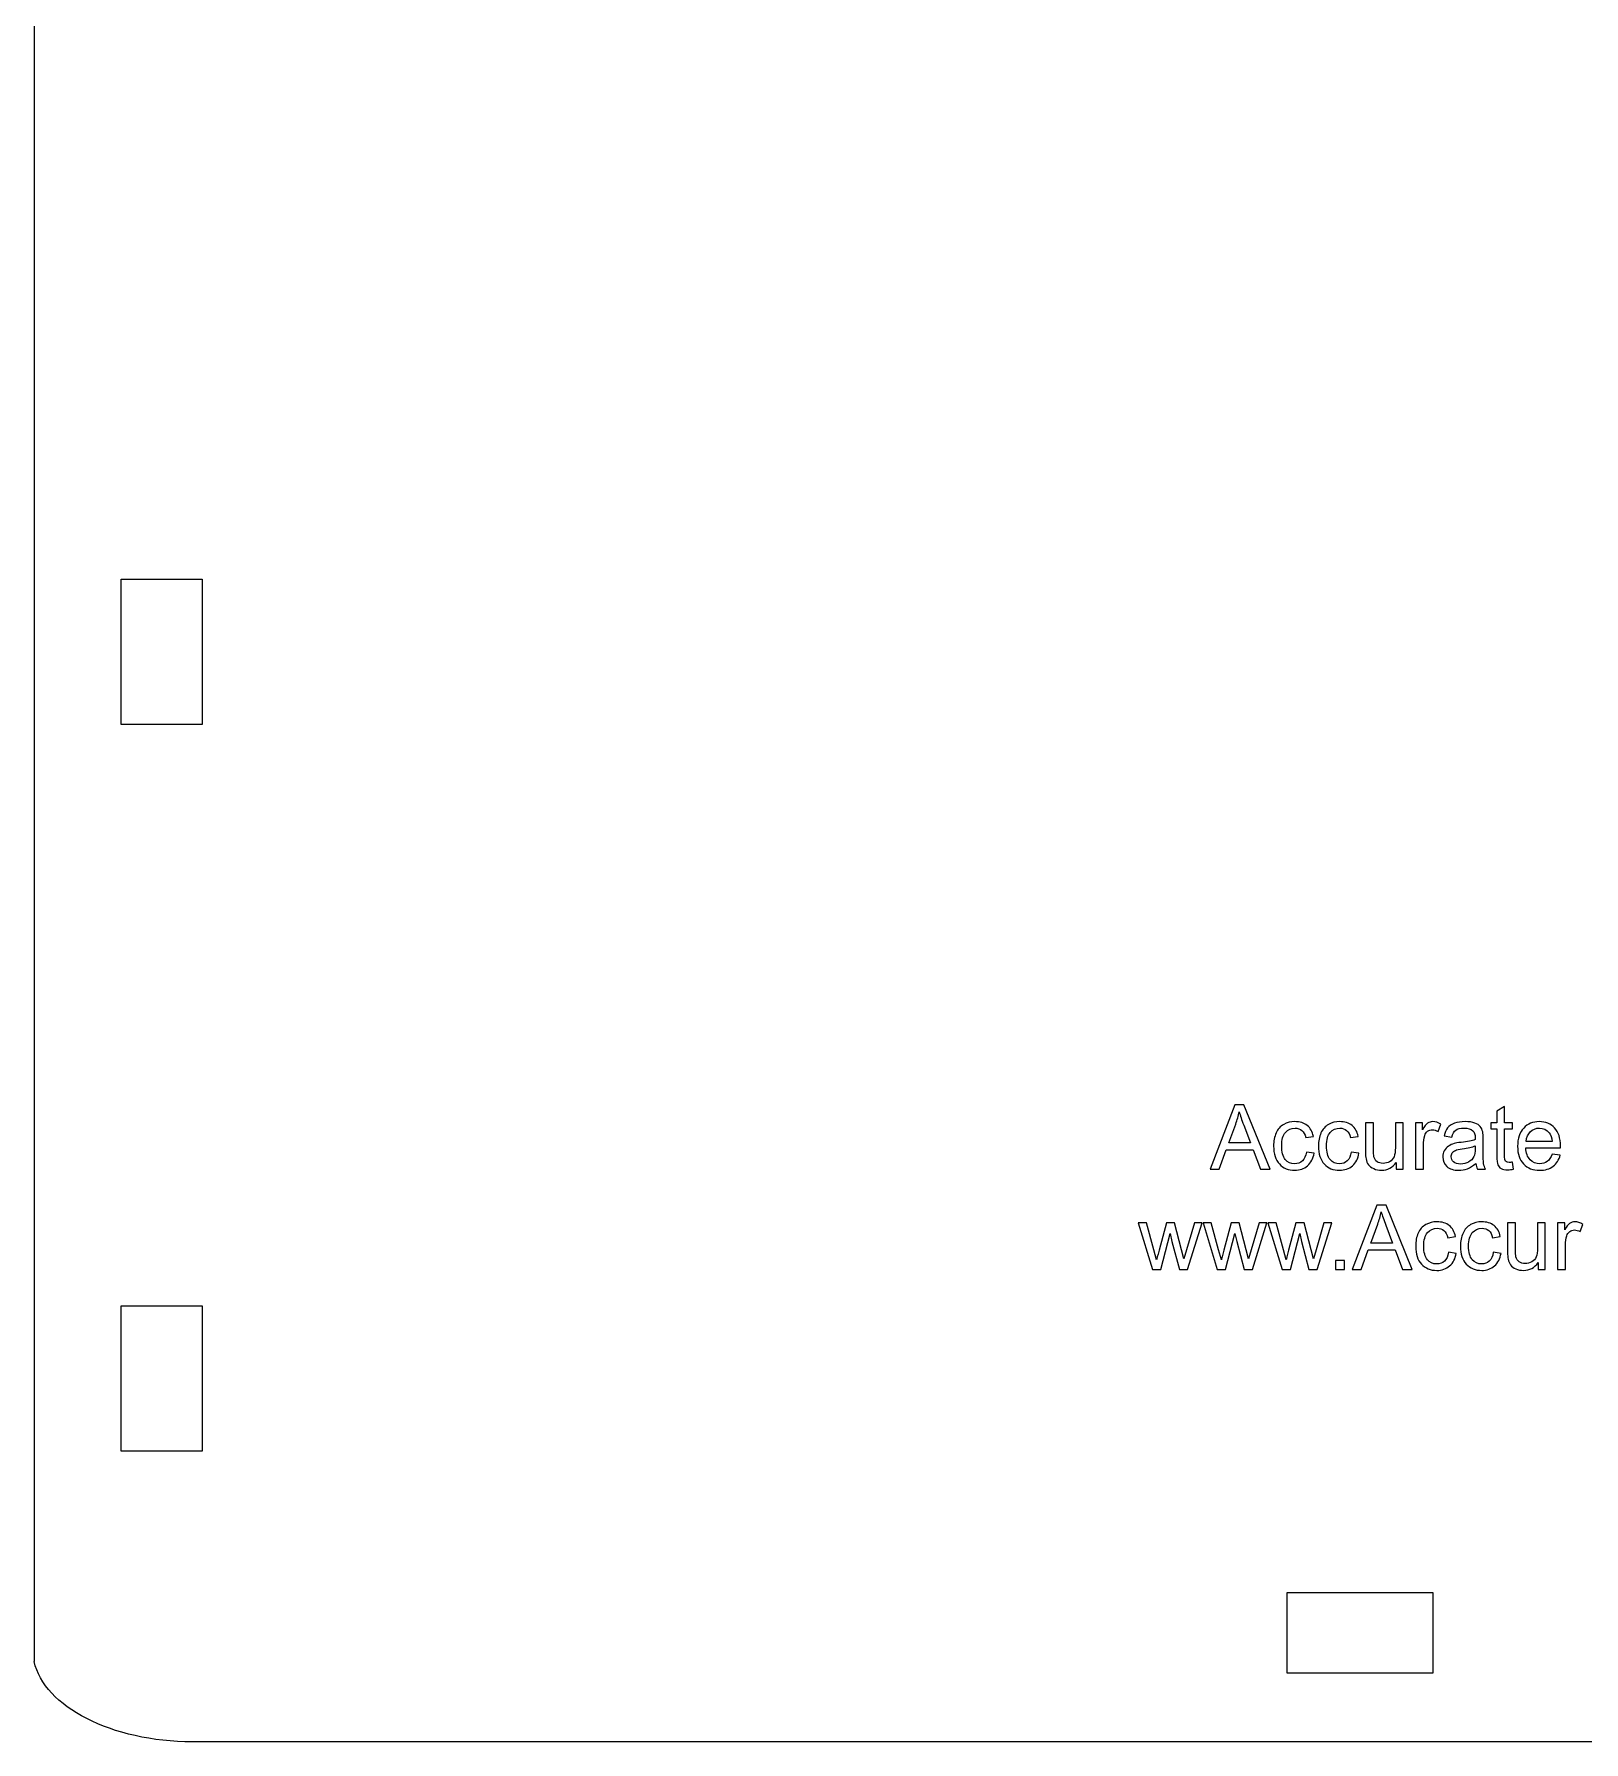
# Model space of a CAD drawing. Header units: inches. Extents: x -11.7 to 8.2, y -5.1 to 5.9.
# Drawn here: x -11.675 to -9.276, y 0.228 to 2.873 of the extents above; entities that cross this region are included whole.
import ezdxf

# ---------------------------------------------------------------- set-up
doc = ezdxf.new("R2010")
doc.units = ezdxf.units.IN
doc.header["$MEASUREMENT"] = 0
doc.layers.add('Layer 1', color=7, linetype='Continuous')

msp = doc.modelspace()

# ---------------------------------------------------------------- linework, layer by layer
at = {"layer": 'Layer 1', "color": 5, "lineweight": 9}
for points, knots in [([(-11.6752, 5.7316), (-11.659, 5.801), (-11.555, 5.855), (-11.4302, 5.855), (-11.4302, 5.855), (-11.4302, 5.855), (-0.5967, 5.855), (-0.5967, 5.855), (-0.5967, 5.855), (-0.4607, 5.855), (-0.3494, 5.7909), (-0.3494, 5.7126), (-0.3494, 5.7126), (-0.3494, 5.7126), (-0.3494, 0.3726), (-0.3494, 0.3726), (-0.3494, 0.3726), (-0.3494, 0.2931), (-0.4623, 0.2281), (-0.6002, 0.2281), (-0.6002, 0.2281), (-0.6002, 0.2281), (-5.5206, 0.2281), (-5.5206, 0.2281)], [0, 0, 0, 0, 0.166667, 0.166667, 0.166667, 0.166667, 0.333333, 0.333333, 0.333333, 0.333333, 0.5, 0.5, 0.5, 0.5, 0.666667, 0.666667, 0.666667, 0.666667, 0.833333, 0.833333, 0.833333, 0.833333, 1, 1, 1, 1]), ([(-5.6112, 0.2281), (-5.6112, 0.2281), (-11.4302, 0.2281), (-11.4302, 0.2281), (-11.4302, 0.2281), (-11.5556, 0.2281), (-11.66, 0.2826), (-11.6755, 0.3525)], [0, 0, 0, 0, 0.5, 0.5, 0.5, 0.5, 1, 1, 1, 1])]:
    msp.add_open_spline(points, degree=3, knots=knots, dxfattribs=at)
at = {"layer": 'Layer 1', "color": 186, "lineweight": 9}
msp.add_open_spline([(-11.6752, 5.7316), (-11.6752, 5.7316), (-11.6755, 0.3525), (-11.6755, 0.3525)], degree=3, dxfattribs=at)
at = {"layer": 'Layer 1', "lineweight": 9}
for points in [[(-11.5405, 1.8036), (-11.5405, 1.8036), (-11.4155, 1.8036), (-11.4155, 1.8036), (-11.4155, 1.8036), (-11.4155, 1.8036), (-11.4155, 2.0287), (-11.4155, 2.0287), (-11.4155, 2.0287), (-11.4155, 2.0287), (-11.5405, 2.0287), (-11.5405, 2.0287), (-11.5405, 2.0287), (-11.5405, 2.0287), (-11.5405, 1.8036), (-11.5405, 1.8036)], [(-11.5405, 0.6782), (-11.5405, 0.6782), (-11.4155, 0.6782), (-11.4155, 0.6782), (-11.4155, 0.6782), (-11.4155, 0.6782), (-11.4155, 0.9033), (-11.4155, 0.9033), (-11.4155, 0.9033), (-11.4155, 0.9033), (-11.5405, 0.9033), (-11.5405, 0.9033), (-11.5405, 0.9033), (-11.5405, 0.9033), (-11.5405, 0.6782), (-11.5405, 0.6782)], [(-9.735, 0.3344), (-9.735, 0.3344), (-9.5099, 0.3344), (-9.5099, 0.3344), (-9.5099, 0.3344), (-9.5099, 0.3344), (-9.5099, 0.4594), (-9.5099, 0.4594), (-9.5099, 0.4594), (-9.5099, 0.4594), (-9.735, 0.4594), (-9.735, 0.4594), (-9.735, 0.4594), (-9.735, 0.4594), (-9.735, 0.3344), (-9.735, 0.3344)]]:
    msp.add_open_spline(points, degree=3, knots=[0, 0, 0, 0, 0.25, 0.25, 0.25, 0.25, 0.5, 0.5, 0.5, 0.5, 0.75, 0.75, 0.75, 0.75, 1, 1, 1, 1], dxfattribs=at)
at = {"layer": 'Layer 1', "color": 3}
for points, knots in [([(-9.8545, 1.115), (-9.8545, 1.115), (-9.8163, 1.2144), (-9.8163, 1.2144), (-9.8163, 1.2144), (-9.8163, 1.2144), (-9.8021, 1.2144), (-9.8021, 1.2144), (-9.8021, 1.2144), (-9.8021, 1.2144), (-9.7614, 1.115), (-9.7614, 1.115), (-9.7614, 1.115), (-9.7614, 1.115), (-9.7764, 1.115), (-9.7764, 1.115), (-9.7764, 1.115), (-9.7764, 1.115), (-9.788, 1.1451), (-9.788, 1.1451), (-9.788, 1.1451), (-9.788, 1.1451), (-9.8296, 1.1451), (-9.8296, 1.1451), (-9.8296, 1.1451), (-9.8296, 1.1451), (-9.8405, 1.115), (-9.8405, 1.115), (-9.8405, 1.115), (-9.8405, 1.115), (-9.8545, 1.115), (-9.8545, 1.115)], [0, 0, 0, 0, 0.125, 0.125, 0.125, 0.125, 0.25, 0.25, 0.25, 0.25, 0.375, 0.375, 0.375, 0.375, 0.5, 0.5, 0.5, 0.5, 0.625, 0.625, 0.625, 0.625, 0.75, 0.75, 0.75, 0.75, 0.875, 0.875, 0.875, 0.875, 1, 1, 1, 1]), ([(-9.8258, 1.1558), (-9.8258, 1.1558), (-9.7921, 1.1558), (-9.7921, 1.1558), (-9.7921, 1.1558), (-9.7921, 1.1558), (-9.8025, 1.1833), (-9.8025, 1.1833), (-9.8025, 1.1833), (-9.8056, 1.1917), (-9.808, 1.1985), (-9.8095, 1.2039), (-9.8095, 1.2039), (-9.8108, 1.1976), (-9.8126, 1.1912), (-9.8149, 1.1849), (-9.8149, 1.1849), (-9.8149, 1.1849), (-9.8258, 1.1558), (-9.8258, 1.1558)], [0, 0, 0, 0, 0.2, 0.2, 0.2, 0.2, 0.4, 0.4, 0.4, 0.4, 0.6, 0.6, 0.6, 0.6, 0.8, 0.8, 0.8, 0.8, 1, 1, 1, 1]), ([(-9.3862, 1.1259), (-9.3862, 1.1259), (-9.3845, 1.1151), (-9.3845, 1.1151), (-9.3845, 1.1151), (-9.3879, 1.1144), (-9.391, 1.114), (-9.3937, 1.114), (-9.3937, 1.114), (-9.3981, 1.114), (-9.4016, 1.1147), (-9.404, 1.1161), (-9.404, 1.1161), (-9.4064, 1.1175), (-9.4081, 1.1194), (-9.4091, 1.1216), (-9.4091, 1.1216), (-9.4101, 1.1239), (-9.4106, 1.1287), (-9.4106, 1.136), (-9.4106, 1.136), (-9.4106, 1.136), (-9.4106, 1.1775), (-9.4106, 1.1775), (-9.4106, 1.1775), (-9.4106, 1.1775), (-9.4196, 1.1775), (-9.4196, 1.1775), (-9.4196, 1.1775), (-9.4196, 1.1775), (-9.4196, 1.187), (-9.4196, 1.187), (-9.4196, 1.187), (-9.4196, 1.187), (-9.4106, 1.187), (-9.4106, 1.187), (-9.4106, 1.187), (-9.4106, 1.187), (-9.4106, 1.2048), (-9.4106, 1.2048), (-9.4106, 1.2048), (-9.4106, 1.2048), (-9.3985, 1.2121), (-9.3985, 1.2121), (-9.3985, 1.2121), (-9.3985, 1.2121), (-9.3985, 1.187), (-9.3985, 1.187), (-9.3985, 1.187), (-9.3985, 1.187), (-9.3862, 1.187), (-9.3862, 1.187), (-9.3862, 1.187), (-9.3862, 1.187), (-9.3862, 1.1775), (-9.3862, 1.1775), (-9.3862, 1.1775), (-9.3862, 1.1775), (-9.3985, 1.1775), (-9.3985, 1.1775), (-9.3985, 1.1775), (-9.3985, 1.1775), (-9.3985, 1.1354), (-9.3985, 1.1354), (-9.3985, 1.1354), (-9.3985, 1.1319), (-9.3983, 1.1297), (-9.3979, 1.1287), (-9.3979, 1.1287), (-9.3974, 1.1277), (-9.3967, 1.1269), (-9.3958, 1.1263), (-9.3958, 1.1263), (-9.3948, 1.1257), (-9.3934, 1.1254), (-9.3916, 1.1254), (-9.3916, 1.1254), (-9.3902, 1.1254), (-9.3884, 1.1256), (-9.3862, 1.1259)], [0, 0, 0, 0, 0.05, 0.05, 0.05, 0.05, 0.1, 0.1, 0.1, 0.1, 0.15, 0.15, 0.15, 0.15, 0.2, 0.2, 0.2, 0.2, 0.25, 0.25, 0.25, 0.25, 0.3, 0.3, 0.3, 0.3, 0.35, 0.35, 0.35, 0.35, 0.4, 0.4, 0.4, 0.4, 0.45, 0.45, 0.45, 0.45, 0.5, 0.5, 0.5, 0.5, 0.55, 0.55, 0.55, 0.55, 0.6, 0.6, 0.6, 0.6, 0.65, 0.65, 0.65, 0.65, 0.7, 0.7, 0.7, 0.7, 0.75, 0.75, 0.75, 0.75, 0.8, 0.8, 0.8, 0.8, 0.85, 0.85, 0.85, 0.85, 0.9, 0.9, 0.9, 0.9, 0.95, 0.95, 0.95, 0.95, 1, 1, 1, 1]), ([(-9.7055, 1.1414), (-9.7055, 1.1414), (-9.6935, 1.1398), (-9.6935, 1.1398), (-9.6935, 1.1398), (-9.6948, 1.1315), (-9.6982, 1.125), (-9.7036, 1.1204), (-9.7036, 1.1204), (-9.709, 1.1157), (-9.7156, 1.1133), (-9.7235, 1.1133), (-9.7235, 1.1133), (-9.7333, 1.1133), (-9.7413, 1.1166), (-9.7472, 1.123), (-9.7472, 1.123), (-9.7532, 1.1294), (-9.7562, 1.1387), (-9.7562, 1.1507), (-9.7562, 1.1507), (-9.7562, 1.1585), (-9.7549, 1.1653), (-9.7524, 1.1711), (-9.7524, 1.1711), (-9.7498, 1.1769), (-9.7459, 1.1813), (-9.7406, 1.1842), (-9.7406, 1.1842), (-9.7353, 1.1872), (-9.7296, 1.1886), (-9.7234, 1.1886), (-9.7234, 1.1886), (-9.7156, 1.1886), (-9.7092, 1.1866), (-9.7042, 1.1827), (-9.7042, 1.1827), (-9.6992, 1.1787), (-9.6961, 1.1731), (-9.6946, 1.1658), (-9.6946, 1.1658), (-9.6946, 1.1658), (-9.7065, 1.164), (-9.7065, 1.164), (-9.7065, 1.164), (-9.7076, 1.1688), (-9.7096, 1.1725), (-9.7125, 1.1749), (-9.7125, 1.1749), (-9.7154, 1.1773), (-9.7189, 1.1786), (-9.7229, 1.1786), (-9.7229, 1.1786), (-9.7291, 1.1786), (-9.7341, 1.1764), (-9.7379, 1.1719), (-9.7379, 1.1719), (-9.7418, 1.1676), (-9.7437, 1.1606), (-9.7437, 1.151), (-9.7437, 1.151), (-9.7437, 1.1414), (-9.7418, 1.1343), (-9.7381, 1.1299), (-9.7381, 1.1299), (-9.7344, 1.1256), (-9.7296, 1.1234), (-9.7236, 1.1234), (-9.7236, 1.1234), (-9.7188, 1.1234), (-9.7148, 1.1248), (-9.7116, 1.1278), (-9.7116, 1.1278), (-9.7084, 1.1307), (-9.7064, 1.1352), (-9.7055, 1.1414)], [0, 0, 0, 0, 0.052632, 0.052632, 0.052632, 0.052632, 0.105263, 0.105263, 0.105263, 0.105263, 0.157895, 0.157895, 0.157895, 0.157895, 0.210526, 0.210526, 0.210526, 0.210526, 0.263158, 0.263158, 0.263158, 0.263158, 0.315789, 0.315789, 0.315789, 0.315789, 0.368421, 0.368421, 0.368421, 0.368421, 0.421053, 0.421053, 0.421053, 0.421053, 0.473684, 0.473684, 0.473684, 0.473684, 0.526316, 0.526316, 0.526316, 0.526316, 0.578947, 0.578947, 0.578947, 0.578947, 0.631579, 0.631579, 0.631579, 0.631579, 0.684211, 0.684211, 0.684211, 0.684211, 0.736842, 0.736842, 0.736842, 0.736842, 0.789474, 0.789474, 0.789474, 0.789474, 0.842105, 0.842105, 0.842105, 0.842105, 0.894737, 0.894737, 0.894737, 0.894737, 0.947368, 0.947368, 0.947368, 0.947368, 1, 1, 1, 1]), ([(-9.6361, 1.1414), (-9.6361, 1.1414), (-9.6241, 1.1398), (-9.6241, 1.1398), (-9.6241, 1.1398), (-9.6254, 1.1315), (-9.6287, 1.125), (-9.6341, 1.1204), (-9.6341, 1.1204), (-9.6395, 1.1157), (-9.6462, 1.1133), (-9.654, 1.1133), (-9.654, 1.1133), (-9.6639, 1.1133), (-9.6718, 1.1166), (-9.6778, 1.123), (-9.6778, 1.123), (-9.6838, 1.1294), (-9.6868, 1.1387), (-9.6868, 1.1507), (-9.6868, 1.1507), (-9.6868, 1.1585), (-9.6855, 1.1653), (-9.6829, 1.1711), (-9.6829, 1.1711), (-9.6803, 1.1769), (-9.6764, 1.1813), (-9.6711, 1.1842), (-9.6711, 1.1842), (-9.6659, 1.1872), (-9.6602, 1.1886), (-9.654, 1.1886), (-9.654, 1.1886), (-9.6461, 1.1886), (-9.6397, 1.1866), (-9.6348, 1.1827), (-9.6348, 1.1827), (-9.6298, 1.1787), (-9.6266, 1.1731), (-9.6252, 1.1658), (-9.6252, 1.1658), (-9.6252, 1.1658), (-9.6371, 1.164), (-9.6371, 1.164), (-9.6371, 1.164), (-9.6382, 1.1688), (-9.6402, 1.1725), (-9.6431, 1.1749), (-9.6431, 1.1749), (-9.6459, 1.1773), (-9.6494, 1.1786), (-9.6535, 1.1786), (-9.6535, 1.1786), (-9.6596, 1.1786), (-9.6646, 1.1764), (-9.6685, 1.1719), (-9.6685, 1.1719), (-9.6723, 1.1676), (-9.6743, 1.1606), (-9.6743, 1.151), (-9.6743, 1.151), (-9.6743, 1.1414), (-9.6724, 1.1343), (-9.6687, 1.1299), (-9.6687, 1.1299), (-9.665, 1.1256), (-9.6601, 1.1234), (-9.6542, 1.1234), (-9.6542, 1.1234), (-9.6494, 1.1234), (-9.6454, 1.1248), (-9.6422, 1.1278), (-9.6422, 1.1278), (-9.6389, 1.1307), (-9.6369, 1.1352), (-9.6361, 1.1414)], [0, 0, 0, 0, 0.052632, 0.052632, 0.052632, 0.052632, 0.105263, 0.105263, 0.105263, 0.105263, 0.157895, 0.157895, 0.157895, 0.157895, 0.210526, 0.210526, 0.210526, 0.210526, 0.263158, 0.263158, 0.263158, 0.263158, 0.315789, 0.315789, 0.315789, 0.315789, 0.368421, 0.368421, 0.368421, 0.368421, 0.421053, 0.421053, 0.421053, 0.421053, 0.473684, 0.473684, 0.473684, 0.473684, 0.526316, 0.526316, 0.526316, 0.526316, 0.578947, 0.578947, 0.578947, 0.578947, 0.631579, 0.631579, 0.631579, 0.631579, 0.684211, 0.684211, 0.684211, 0.684211, 0.736842, 0.736842, 0.736842, 0.736842, 0.789474, 0.789474, 0.789474, 0.789474, 0.842105, 0.842105, 0.842105, 0.842105, 0.894737, 0.894737, 0.894737, 0.894737, 0.947368, 0.947368, 0.947368, 0.947368, 1, 1, 1, 1]), ([(-9.5664, 1.115), (-9.5664, 1.115), (-9.5664, 1.1255), (-9.5664, 1.1255), (-9.5664, 1.1255), (-9.572, 1.1174), (-9.5796, 1.1133), (-9.5893, 1.1133), (-9.5893, 1.1133), (-9.5935, 1.1133), (-9.5975, 1.1141), (-9.6012, 1.1158), (-9.6012, 1.1158), (-9.6049, 1.1174), (-9.6076, 1.1195), (-9.6094, 1.1219), (-9.6094, 1.1219), (-9.6112, 1.1244), (-9.6124, 1.1274), (-9.6131, 1.131), (-9.6131, 1.131), (-9.6136, 1.1334), (-9.6139, 1.1372), (-9.6139, 1.1424), (-9.6139, 1.1424), (-9.6139, 1.1424), (-9.6139, 1.187), (-9.6139, 1.187), (-9.6139, 1.187), (-9.6139, 1.187), (-9.6017, 1.187), (-9.6017, 1.187), (-9.6017, 1.187), (-9.6017, 1.187), (-9.6017, 1.147), (-9.6017, 1.147), (-9.6017, 1.147), (-9.6017, 1.1407), (-9.6014, 1.1364), (-9.6009, 1.1341), (-9.6009, 1.1341), (-9.6002, 1.1309), (-9.5985, 1.1284), (-9.5961, 1.1266), (-9.5961, 1.1266), (-9.5936, 1.1248), (-9.5905, 1.1239), (-9.5868, 1.1239), (-9.5868, 1.1239), (-9.5832, 1.1239), (-9.5797, 1.1248), (-9.5765, 1.1266), (-9.5765, 1.1266), (-9.5733, 1.1285), (-9.571, 1.1311), (-9.5697, 1.1343), (-9.5697, 1.1343), (-9.5684, 1.1376), (-9.5677, 1.1423), (-9.5677, 1.1484), (-9.5677, 1.1484), (-9.5677, 1.1484), (-9.5677, 1.187), (-9.5677, 1.187), (-9.5677, 1.187), (-9.5677, 1.187), (-9.5555, 1.187), (-9.5555, 1.187), (-9.5555, 1.187), (-9.5555, 1.187), (-9.5555, 1.115), (-9.5555, 1.115), (-9.5555, 1.115), (-9.5555, 1.115), (-9.5664, 1.115), (-9.5664, 1.115)], [0, 0, 0, 0, 0.052632, 0.052632, 0.052632, 0.052632, 0.105263, 0.105263, 0.105263, 0.105263, 0.157895, 0.157895, 0.157895, 0.157895, 0.210526, 0.210526, 0.210526, 0.210526, 0.263158, 0.263158, 0.263158, 0.263158, 0.315789, 0.315789, 0.315789, 0.315789, 0.368421, 0.368421, 0.368421, 0.368421, 0.421053, 0.421053, 0.421053, 0.421053, 0.473684, 0.473684, 0.473684, 0.473684, 0.526316, 0.526316, 0.526316, 0.526316, 0.578947, 0.578947, 0.578947, 0.578947, 0.631579, 0.631579, 0.631579, 0.631579, 0.684211, 0.684211, 0.684211, 0.684211, 0.736842, 0.736842, 0.736842, 0.736842, 0.789474, 0.789474, 0.789474, 0.789474, 0.842105, 0.842105, 0.842105, 0.842105, 0.894737, 0.894737, 0.894737, 0.894737, 0.947368, 0.947368, 0.947368, 0.947368, 1, 1, 1, 1]), ([(-9.5365, 1.115), (-9.5365, 1.115), (-9.5365, 1.187), (-9.5365, 1.187), (-9.5365, 1.187), (-9.5365, 1.187), (-9.5255, 1.187), (-9.5255, 1.187), (-9.5255, 1.187), (-9.5255, 1.187), (-9.5255, 1.1761), (-9.5255, 1.1761), (-9.5255, 1.1761), (-9.5227, 1.1812), (-9.5201, 1.1845), (-9.5178, 1.1862), (-9.5178, 1.1862), (-9.5154, 1.1878), (-9.5128, 1.1886), (-9.5099, 1.1886), (-9.5099, 1.1886), (-9.5058, 1.1886), (-9.5016, 1.1873), (-9.4974, 1.1847), (-9.4974, 1.1847), (-9.4974, 1.1847), (-9.5016, 1.1733), (-9.5016, 1.1733), (-9.5016, 1.1733), (-9.5046, 1.1751), (-9.5075, 1.176), (-9.5105, 1.176), (-9.5105, 1.176), (-9.5132, 1.176), (-9.5156, 1.1752), (-9.5177, 1.1736), (-9.5177, 1.1736), (-9.5199, 1.172), (-9.5214, 1.1698), (-9.5223, 1.1669), (-9.5223, 1.1669), (-9.5236, 1.1626), (-9.5243, 1.1578), (-9.5243, 1.1527), (-9.5243, 1.1527), (-9.5243, 1.1527), (-9.5243, 1.115), (-9.5243, 1.115), (-9.5243, 1.115), (-9.5243, 1.115), (-9.5365, 1.115), (-9.5365, 1.115)], [0, 0, 0, 0, 0.076923, 0.076923, 0.076923, 0.076923, 0.153846, 0.153846, 0.153846, 0.153846, 0.230769, 0.230769, 0.230769, 0.230769, 0.307692, 0.307692, 0.307692, 0.307692, 0.384615, 0.384615, 0.384615, 0.384615, 0.461538, 0.461538, 0.461538, 0.461538, 0.538462, 0.538462, 0.538462, 0.538462, 0.615385, 0.615385, 0.615385, 0.615385, 0.692308, 0.692308, 0.692308, 0.692308, 0.769231, 0.769231, 0.769231, 0.769231, 0.846154, 0.846154, 0.846154, 0.846154, 0.923077, 0.923077, 0.923077, 0.923077, 1, 1, 1, 1]), ([(-9.4431, 1.1239), (-9.4477, 1.12), (-9.452, 1.1173), (-9.4562, 1.1157), (-9.4562, 1.1157), (-9.4604, 1.1141), (-9.4649, 1.1133), (-9.4696, 1.1133), (-9.4696, 1.1133), (-9.4776, 1.1133), (-9.4836, 1.1153), (-9.4879, 1.1191), (-9.4879, 1.1191), (-9.4921, 1.123), (-9.4943, 1.1279), (-9.4943, 1.1339), (-9.4943, 1.1339), (-9.4943, 1.1375), (-9.4935, 1.1407), (-9.4919, 1.1436), (-9.4919, 1.1436), (-9.4903, 1.1465), (-9.4881, 1.1489), (-9.4856, 1.1506), (-9.4856, 1.1506), (-9.4829, 1.1524), (-9.48, 1.1537), (-9.4768, 1.1546), (-9.4768, 1.1546), (-9.4744, 1.1553), (-9.4708, 1.1559), (-9.4659, 1.1565), (-9.4659, 1.1565), (-9.4561, 1.1576), (-9.4488, 1.159), (-9.4441, 1.1607), (-9.4441, 1.1607), (-9.4441, 1.1623), (-9.4441, 1.1634), (-9.4441, 1.1639), (-9.4441, 1.1639), (-9.4441, 1.1688), (-9.4452, 1.1723), (-9.4475, 1.1744), (-9.4475, 1.1744), (-9.4506, 1.1771), (-9.4553, 1.1785), (-9.4614, 1.1785), (-9.4614, 1.1785), (-9.4672, 1.1785), (-9.4714, 1.1775), (-9.4742, 1.1755), (-9.4742, 1.1755), (-9.4769, 1.1735), (-9.4789, 1.1699), (-9.4802, 1.1648), (-9.4802, 1.1648), (-9.4802, 1.1648), (-9.4921, 1.1664), (-9.4921, 1.1664), (-9.4921, 1.1664), (-9.4911, 1.1715), (-9.4893, 1.1757), (-9.4868, 1.1788), (-9.4868, 1.1788), (-9.4843, 1.1819), (-9.4807, 1.1844), (-9.476, 1.1861), (-9.476, 1.1861), (-9.4713, 1.1878), (-9.4659, 1.1886), (-9.4597, 1.1886), (-9.4597, 1.1886), (-9.4535, 1.1886), (-9.4485, 1.1879), (-9.4447, 1.1864), (-9.4447, 1.1864), (-9.4409, 1.185), (-9.438, 1.1832), (-9.4362, 1.181), (-9.4362, 1.181), (-9.4344, 1.1788), (-9.4331, 1.176), (-9.4324, 1.1727), (-9.4324, 1.1727), (-9.432, 1.1706), (-9.4318, 1.1668), (-9.4318, 1.1614), (-9.4318, 1.1614), (-9.4318, 1.1614), (-9.4318, 1.1451), (-9.4318, 1.1451), (-9.4318, 1.1451), (-9.4318, 1.1338), (-9.4316, 1.1266), (-9.431, 1.1236), (-9.431, 1.1236), (-9.4305, 1.1206), (-9.4295, 1.1177), (-9.4279, 1.115), (-9.4279, 1.115), (-9.4279, 1.115), (-9.4407, 1.115), (-9.4407, 1.115), (-9.4407, 1.115), (-9.4419, 1.1175), (-9.4428, 1.1204), (-9.4431, 1.1239)], [0, 0, 0, 0, 0.037037, 0.037037, 0.037037, 0.037037, 0.074074, 0.074074, 0.074074, 0.074074, 0.111111, 0.111111, 0.111111, 0.111111, 0.148148, 0.148148, 0.148148, 0.148148, 0.185185, 0.185185, 0.185185, 0.185185, 0.222222, 0.222222, 0.222222, 0.222222, 0.259259, 0.259259, 0.259259, 0.259259, 0.296296, 0.296296, 0.296296, 0.296296, 0.333333, 0.333333, 0.333333, 0.333333, 0.37037, 0.37037, 0.37037, 0.37037, 0.407407, 0.407407, 0.407407, 0.407407, 0.444444, 0.444444, 0.444444, 0.444444, 0.481481, 0.481481, 0.481481, 0.481481, 0.518519, 0.518519, 0.518519, 0.518519, 0.555556, 0.555556, 0.555556, 0.555556, 0.592593, 0.592593, 0.592593, 0.592593, 0.62963, 0.62963, 0.62963, 0.62963, 0.666667, 0.666667, 0.666667, 0.666667, 0.703704, 0.703704, 0.703704, 0.703704, 0.740741, 0.740741, 0.740741, 0.740741, 0.777778, 0.777778, 0.777778, 0.777778, 0.814815, 0.814815, 0.814815, 0.814815, 0.851852, 0.851852, 0.851852, 0.851852, 0.888889, 0.888889, 0.888889, 0.888889, 0.925926, 0.925926, 0.925926, 0.925926, 0.962963, 0.962963, 0.962963, 0.962963, 1, 1, 1, 1]), ([(-9.325, 1.1382), (-9.325, 1.1382), (-9.3124, 1.1366), (-9.3124, 1.1366), (-9.3124, 1.1366), (-9.3144, 1.1292), (-9.3181, 1.1235), (-9.3234, 1.1194), (-9.3234, 1.1194), (-9.3288, 1.1154), (-9.3357, 1.1133), (-9.3441, 1.1133), (-9.3441, 1.1133), (-9.3546, 1.1133), (-9.3629, 1.1166), (-9.3691, 1.1231), (-9.3691, 1.1231), (-9.3753, 1.1295), (-9.3784, 1.1386), (-9.3784, 1.1504), (-9.3784, 1.1504), (-9.3784, 1.1625), (-9.3752, 1.1719), (-9.369, 1.1786), (-9.369, 1.1786), (-9.3628, 1.1853), (-9.3547, 1.1886), (-9.3447, 1.1886), (-9.3447, 1.1886), (-9.3351, 1.1886), (-9.3272, 1.1853), (-9.3211, 1.1788), (-9.3211, 1.1788), (-9.315, 1.1722), (-9.312, 1.163), (-9.312, 1.1511), (-9.312, 1.1511), (-9.312, 1.1504), (-9.312, 1.1493), (-9.312, 1.1479), (-9.312, 1.1479), (-9.312, 1.1479), (-9.3657, 1.1479), (-9.3657, 1.1479), (-9.3657, 1.1479), (-9.3653, 1.1399), (-9.3631, 1.1339), (-9.359, 1.1297), (-9.359, 1.1297), (-9.355, 1.1255), (-9.35, 1.1234), (-9.344, 1.1234), (-9.344, 1.1234), (-9.3395, 1.1234), (-9.3357, 1.1245), (-9.3325, 1.1269), (-9.3325, 1.1269), (-9.3294, 1.1292), (-9.3269, 1.133), (-9.325, 1.1382)], [0, 0, 0, 0, 0.066667, 0.066667, 0.066667, 0.066667, 0.133333, 0.133333, 0.133333, 0.133333, 0.2, 0.2, 0.2, 0.2, 0.266667, 0.266667, 0.266667, 0.266667, 0.333333, 0.333333, 0.333333, 0.333333, 0.4, 0.4, 0.4, 0.4, 0.466667, 0.466667, 0.466667, 0.466667, 0.533333, 0.533333, 0.533333, 0.533333, 0.6, 0.6, 0.6, 0.6, 0.666667, 0.666667, 0.666667, 0.666667, 0.733333, 0.733333, 0.733333, 0.733333, 0.8, 0.8, 0.8, 0.8, 0.866667, 0.866667, 0.866667, 0.866667, 0.933333, 0.933333, 0.933333, 0.933333, 1, 1, 1, 1]), ([(-9.3651, 1.1579), (-9.3651, 1.1579), (-9.3249, 1.1579), (-9.3249, 1.1579), (-9.3249, 1.1579), (-9.3254, 1.1639), (-9.3269, 1.1685), (-9.3295, 1.1715), (-9.3295, 1.1715), (-9.3334, 1.1762), (-9.3384, 1.1786), (-9.3446, 1.1786), (-9.3446, 1.1786), (-9.3502, 1.1786), (-9.3549, 1.1767), (-9.3587, 1.1729), (-9.3587, 1.1729), (-9.3625, 1.1692), (-9.3647, 1.1642), (-9.3651, 1.1579)], [0, 0, 0, 0, 0.2, 0.2, 0.2, 0.2, 0.4, 0.4, 0.4, 0.4, 0.6, 0.6, 0.6, 0.6, 0.8, 0.8, 0.8, 0.8, 1, 1, 1, 1]), ([(-9.4441, 1.1511), (-9.4486, 1.1493), (-9.4552, 1.1478), (-9.4641, 1.1465), (-9.4641, 1.1465), (-9.4691, 1.1458), (-9.4727, 1.145), (-9.4747, 1.1441), (-9.4747, 1.1441), (-9.4768, 1.1432), (-9.4784, 1.1418), (-9.4795, 1.1401), (-9.4795, 1.1401), (-9.4807, 1.1383), (-9.4812, 1.1364), (-9.4812, 1.1343), (-9.4812, 1.1343), (-9.4812, 1.131), (-9.48, 1.1283), (-9.4775, 1.1261), (-9.4775, 1.1261), (-9.4751, 1.124), (-9.4715, 1.1229), (-9.4667, 1.1229), (-9.4667, 1.1229), (-9.462, 1.1229), (-9.4578, 1.1239), (-9.4542, 1.126), (-9.4542, 1.126), (-9.4505, 1.128), (-9.4478, 1.1309), (-9.4461, 1.1344), (-9.4461, 1.1344), (-9.4448, 1.1372), (-9.4441, 1.1413), (-9.4441, 1.1466), (-9.4441, 1.1466), (-9.4441, 1.1466), (-9.4441, 1.1511), (-9.4441, 1.1511)], [0, 0, 0, 0, 0.1, 0.1, 0.1, 0.1, 0.2, 0.2, 0.2, 0.2, 0.3, 0.3, 0.3, 0.3, 0.4, 0.4, 0.4, 0.4, 0.5, 0.5, 0.5, 0.5, 0.6, 0.6, 0.6, 0.6, 0.7, 0.7, 0.7, 0.7, 0.8, 0.8, 0.8, 0.8, 0.9, 0.9, 0.9, 0.9, 1, 1, 1, 1]), ([(-9.6345, 0.9598), (-9.6345, 0.9598), (-9.5963, 1.0592), (-9.5963, 1.0592), (-9.5963, 1.0592), (-9.5963, 1.0592), (-9.5821, 1.0592), (-9.5821, 1.0592), (-9.5821, 1.0592), (-9.5821, 1.0592), (-9.5414, 0.9598), (-9.5414, 0.9598), (-9.5414, 0.9598), (-9.5414, 0.9598), (-9.5564, 0.9598), (-9.5564, 0.9598), (-9.5564, 0.9598), (-9.5564, 0.9598), (-9.568, 0.9899), (-9.568, 0.9899), (-9.568, 0.9899), (-9.568, 0.9899), (-9.6096, 0.9899), (-9.6096, 0.9899), (-9.6096, 0.9899), (-9.6096, 0.9899), (-9.6205, 0.9598), (-9.6205, 0.9598), (-9.6205, 0.9598), (-9.6205, 0.9598), (-9.6345, 0.9598), (-9.6345, 0.9598)], [0, 0, 0, 0, 0.125, 0.125, 0.125, 0.125, 0.25, 0.25, 0.25, 0.25, 0.375, 0.375, 0.375, 0.375, 0.5, 0.5, 0.5, 0.5, 0.625, 0.625, 0.625, 0.625, 0.75, 0.75, 0.75, 0.75, 0.875, 0.875, 0.875, 0.875, 1, 1, 1, 1]), ([(-9.9437, 0.9598), (-9.9437, 0.9598), (-9.9657, 1.0318), (-9.9657, 1.0318), (-9.9657, 1.0318), (-9.9657, 1.0318), (-9.9531, 1.0318), (-9.9531, 1.0318), (-9.9531, 1.0318), (-9.9531, 1.0318), (-9.9416, 0.9902), (-9.9416, 0.9902), (-9.9416, 0.9902), (-9.9416, 0.9902), (-9.9374, 0.9748), (-9.9374, 0.9748), (-9.9374, 0.9748), (-9.9372, 0.9756), (-9.9359, 0.9805), (-9.9336, 0.9896), (-9.9336, 0.9896), (-9.9336, 0.9896), (-9.9222, 1.0318), (-9.9222, 1.0318), (-9.9222, 1.0318), (-9.9222, 1.0318), (-9.9096, 1.0318), (-9.9096, 1.0318), (-9.9096, 1.0318), (-9.9096, 1.0318), (-9.8989, 0.9901), (-9.8989, 0.9901), (-9.8989, 0.9901), (-9.8989, 0.9901), (-9.8952, 0.9763), (-9.8952, 0.9763), (-9.8952, 0.9763), (-9.8952, 0.9763), (-9.8911, 0.9902), (-9.8911, 0.9902), (-9.8911, 0.9902), (-9.8911, 0.9902), (-9.8788, 1.0318), (-9.8788, 1.0318), (-9.8788, 1.0318), (-9.8788, 1.0318), (-9.8669, 1.0318), (-9.8669, 1.0318), (-9.8669, 1.0318), (-9.8669, 1.0318), (-9.8894, 0.9598), (-9.8894, 0.9598), (-9.8894, 0.9598), (-9.8894, 0.9598), (-9.9021, 0.9598), (-9.9021, 0.9598), (-9.9021, 0.9598), (-9.9021, 0.9598), (-9.9136, 1.0029), (-9.9136, 1.0029), (-9.9136, 1.0029), (-9.9136, 1.0029), (-9.9164, 1.0152), (-9.9164, 1.0152), (-9.9164, 1.0152), (-9.9164, 1.0152), (-9.9309, 0.9598), (-9.9309, 0.9598), (-9.9309, 0.9598), (-9.9309, 0.9598), (-9.9437, 0.9598), (-9.9437, 0.9598)], [0, 0, 0, 0, 0.055556, 0.055556, 0.055556, 0.055556, 0.111111, 0.111111, 0.111111, 0.111111, 0.166667, 0.166667, 0.166667, 0.166667, 0.222222, 0.222222, 0.222222, 0.222222, 0.277778, 0.277778, 0.277778, 0.277778, 0.333333, 0.333333, 0.333333, 0.333333, 0.388889, 0.388889, 0.388889, 0.388889, 0.444444, 0.444444, 0.444444, 0.444444, 0.5, 0.5, 0.5, 0.5, 0.555556, 0.555556, 0.555556, 0.555556, 0.611111, 0.611111, 0.611111, 0.611111, 0.666667, 0.666667, 0.666667, 0.666667, 0.722222, 0.722222, 0.722222, 0.722222, 0.777778, 0.777778, 0.777778, 0.777778, 0.833333, 0.833333, 0.833333, 0.833333, 0.888889, 0.888889, 0.888889, 0.888889, 0.944444, 0.944444, 0.944444, 0.944444, 1, 1, 1, 1]), ([(-9.8434, 0.9598), (-9.8434, 0.9598), (-9.8654, 1.0318), (-9.8654, 1.0318), (-9.8654, 1.0318), (-9.8654, 1.0318), (-9.8528, 1.0318), (-9.8528, 1.0318), (-9.8528, 1.0318), (-9.8528, 1.0318), (-9.8413, 0.9902), (-9.8413, 0.9902), (-9.8413, 0.9902), (-9.8413, 0.9902), (-9.8371, 0.9748), (-9.8371, 0.9748), (-9.8371, 0.9748), (-9.8369, 0.9756), (-9.8356, 0.9805), (-9.8333, 0.9896), (-9.8333, 0.9896), (-9.8333, 0.9896), (-9.8219, 1.0318), (-9.8219, 1.0318), (-9.8219, 1.0318), (-9.8219, 1.0318), (-9.8093, 1.0318), (-9.8093, 1.0318), (-9.8093, 1.0318), (-9.8093, 1.0318), (-9.7986, 0.9901), (-9.7986, 0.9901), (-9.7986, 0.9901), (-9.7986, 0.9901), (-9.7949, 0.9763), (-9.7949, 0.9763), (-9.7949, 0.9763), (-9.7949, 0.9763), (-9.7908, 0.9902), (-9.7908, 0.9902), (-9.7908, 0.9902), (-9.7908, 0.9902), (-9.7785, 1.0318), (-9.7785, 1.0318), (-9.7785, 1.0318), (-9.7785, 1.0318), (-9.7666, 1.0318), (-9.7666, 1.0318), (-9.7666, 1.0318), (-9.7666, 1.0318), (-9.7891, 0.9598), (-9.7891, 0.9598), (-9.7891, 0.9598), (-9.7891, 0.9598), (-9.8018, 0.9598), (-9.8018, 0.9598), (-9.8018, 0.9598), (-9.8018, 0.9598), (-9.8133, 1.0029), (-9.8133, 1.0029), (-9.8133, 1.0029), (-9.8133, 1.0029), (-9.8161, 1.0152), (-9.8161, 1.0152), (-9.8161, 1.0152), (-9.8161, 1.0152), (-9.8306, 0.9598), (-9.8306, 0.9598), (-9.8306, 0.9598), (-9.8306, 0.9598), (-9.8434, 0.9598), (-9.8434, 0.9598)], [0, 0, 0, 0, 0.055556, 0.055556, 0.055556, 0.055556, 0.111111, 0.111111, 0.111111, 0.111111, 0.166667, 0.166667, 0.166667, 0.166667, 0.222222, 0.222222, 0.222222, 0.222222, 0.277778, 0.277778, 0.277778, 0.277778, 0.333333, 0.333333, 0.333333, 0.333333, 0.388889, 0.388889, 0.388889, 0.388889, 0.444444, 0.444444, 0.444444, 0.444444, 0.5, 0.5, 0.5, 0.5, 0.555556, 0.555556, 0.555556, 0.555556, 0.611111, 0.611111, 0.611111, 0.611111, 0.666667, 0.666667, 0.666667, 0.666667, 0.722222, 0.722222, 0.722222, 0.722222, 0.777778, 0.777778, 0.777778, 0.777778, 0.833333, 0.833333, 0.833333, 0.833333, 0.888889, 0.888889, 0.888889, 0.888889, 0.944444, 0.944444, 0.944444, 0.944444, 1, 1, 1, 1]), ([(-9.7431, 0.9598), (-9.7431, 0.9598), (-9.7651, 1.0318), (-9.7651, 1.0318), (-9.7651, 1.0318), (-9.7651, 1.0318), (-9.7525, 1.0318), (-9.7525, 1.0318), (-9.7525, 1.0318), (-9.7525, 1.0318), (-9.741, 0.9902), (-9.741, 0.9902), (-9.741, 0.9902), (-9.741, 0.9902), (-9.7368, 0.9748), (-9.7368, 0.9748), (-9.7368, 0.9748), (-9.7366, 0.9756), (-9.7353, 0.9805), (-9.733, 0.9896), (-9.733, 0.9896), (-9.733, 0.9896), (-9.7216, 1.0318), (-9.7216, 1.0318), (-9.7216, 1.0318), (-9.7216, 1.0318), (-9.709, 1.0318), (-9.709, 1.0318), (-9.709, 1.0318), (-9.709, 1.0318), (-9.6983, 0.9901), (-9.6983, 0.9901), (-9.6983, 0.9901), (-9.6983, 0.9901), (-9.6946, 0.9763), (-9.6946, 0.9763), (-9.6946, 0.9763), (-9.6946, 0.9763), (-9.6905, 0.9902), (-9.6905, 0.9902), (-9.6905, 0.9902), (-9.6905, 0.9902), (-9.6782, 1.0318), (-9.6782, 1.0318), (-9.6782, 1.0318), (-9.6782, 1.0318), (-9.6663, 1.0318), (-9.6663, 1.0318), (-9.6663, 1.0318), (-9.6663, 1.0318), (-9.6888, 0.9598), (-9.6888, 0.9598), (-9.6888, 0.9598), (-9.6888, 0.9598), (-9.7015, 0.9598), (-9.7015, 0.9598), (-9.7015, 0.9598), (-9.7015, 0.9598), (-9.713, 1.0029), (-9.713, 1.0029), (-9.713, 1.0029), (-9.713, 1.0029), (-9.7158, 1.0152), (-9.7158, 1.0152), (-9.7158, 1.0152), (-9.7158, 1.0152), (-9.7303, 0.9598), (-9.7303, 0.9598), (-9.7303, 0.9598), (-9.7303, 0.9598), (-9.7431, 0.9598), (-9.7431, 0.9598)], [0, 0, 0, 0, 0.055556, 0.055556, 0.055556, 0.055556, 0.111111, 0.111111, 0.111111, 0.111111, 0.166667, 0.166667, 0.166667, 0.166667, 0.222222, 0.222222, 0.222222, 0.222222, 0.277778, 0.277778, 0.277778, 0.277778, 0.333333, 0.333333, 0.333333, 0.333333, 0.388889, 0.388889, 0.388889, 0.388889, 0.444444, 0.444444, 0.444444, 0.444444, 0.5, 0.5, 0.5, 0.5, 0.555556, 0.555556, 0.555556, 0.555556, 0.611111, 0.611111, 0.611111, 0.611111, 0.666667, 0.666667, 0.666667, 0.666667, 0.722222, 0.722222, 0.722222, 0.722222, 0.777778, 0.777778, 0.777778, 0.777778, 0.833333, 0.833333, 0.833333, 0.833333, 0.888889, 0.888889, 0.888889, 0.888889, 0.944444, 0.944444, 0.944444, 0.944444, 1, 1, 1, 1]), ([(-9.6058, 1.0006), (-9.6058, 1.0006), (-9.5721, 1.0006), (-9.5721, 1.0006), (-9.5721, 1.0006), (-9.5721, 1.0006), (-9.5825, 1.0282), (-9.5825, 1.0282), (-9.5825, 1.0282), (-9.5856, 1.0365), (-9.588, 1.0434), (-9.5895, 1.0488), (-9.5895, 1.0488), (-9.5908, 1.0424), (-9.5926, 1.0361), (-9.5949, 1.0298), (-9.5949, 1.0298), (-9.5949, 1.0298), (-9.6058, 1.0006), (-9.6058, 1.0006)], [0, 0, 0, 0, 0.2, 0.2, 0.2, 0.2, 0.4, 0.4, 0.4, 0.4, 0.6, 0.6, 0.6, 0.6, 0.8, 0.8, 0.8, 0.8, 1, 1, 1, 1]), ([(-9.4855, 0.9862), (-9.4855, 0.9862), (-9.4735, 0.9846), (-9.4735, 0.9846), (-9.4735, 0.9846), (-9.4748, 0.9764), (-9.4782, 0.9699), (-9.4836, 0.9652), (-9.4836, 0.9652), (-9.489, 0.9605), (-9.4956, 0.9582), (-9.5035, 0.9582), (-9.5035, 0.9582), (-9.5133, 0.9582), (-9.5213, 0.9614), (-9.5272, 0.9678), (-9.5272, 0.9678), (-9.5332, 0.9743), (-9.5362, 0.9835), (-9.5362, 0.9955), (-9.5362, 0.9955), (-9.5362, 1.0033), (-9.5349, 1.0101), (-9.5324, 1.016), (-9.5324, 1.016), (-9.5298, 1.0218), (-9.5259, 1.0262), (-9.5206, 1.0291), (-9.5206, 1.0291), (-9.5153, 1.032), (-9.5096, 1.0335), (-9.5034, 1.0335), (-9.5034, 1.0335), (-9.4956, 1.0335), (-9.4892, 1.0315), (-9.4842, 1.0275), (-9.4842, 1.0275), (-9.4793, 1.0236), (-9.4761, 1.0179), (-9.4746, 1.0107), (-9.4746, 1.0107), (-9.4746, 1.0107), (-9.4865, 1.0088), (-9.4865, 1.0088), (-9.4865, 1.0088), (-9.4877, 1.0137), (-9.4896, 1.0173), (-9.4925, 1.0198), (-9.4925, 1.0198), (-9.4954, 1.0222), (-9.4989, 1.0234), (-9.5029, 1.0234), (-9.5029, 1.0234), (-9.5091, 1.0234), (-9.5141, 1.0212), (-9.5179, 1.0168), (-9.5179, 1.0168), (-9.5218, 1.0124), (-9.5237, 1.0054), (-9.5237, 0.9959), (-9.5237, 0.9959), (-9.5237, 0.9862), (-9.5218, 0.9792), (-9.5181, 0.9748), (-9.5181, 0.9748), (-9.5144, 0.9704), (-9.5096, 0.9682), (-9.5036, 0.9682), (-9.5036, 0.9682), (-9.4988, 0.9682), (-9.4948, 0.9697), (-9.4916, 0.9726), (-9.4916, 0.9726), (-9.4884, 0.9756), (-9.4864, 0.9801), (-9.4855, 0.9862)], [0, 0, 0, 0, 0.052632, 0.052632, 0.052632, 0.052632, 0.105263, 0.105263, 0.105263, 0.105263, 0.157895, 0.157895, 0.157895, 0.157895, 0.210526, 0.210526, 0.210526, 0.210526, 0.263158, 0.263158, 0.263158, 0.263158, 0.315789, 0.315789, 0.315789, 0.315789, 0.368421, 0.368421, 0.368421, 0.368421, 0.421053, 0.421053, 0.421053, 0.421053, 0.473684, 0.473684, 0.473684, 0.473684, 0.526316, 0.526316, 0.526316, 0.526316, 0.578947, 0.578947, 0.578947, 0.578947, 0.631579, 0.631579, 0.631579, 0.631579, 0.684211, 0.684211, 0.684211, 0.684211, 0.736842, 0.736842, 0.736842, 0.736842, 0.789474, 0.789474, 0.789474, 0.789474, 0.842105, 0.842105, 0.842105, 0.842105, 0.894737, 0.894737, 0.894737, 0.894737, 0.947368, 0.947368, 0.947368, 0.947368, 1, 1, 1, 1]), ([(-9.4161, 0.9862), (-9.4161, 0.9862), (-9.4041, 0.9846), (-9.4041, 0.9846), (-9.4041, 0.9846), (-9.4054, 0.9764), (-9.4087, 0.9699), (-9.4141, 0.9652), (-9.4141, 0.9652), (-9.4195, 0.9605), (-9.4262, 0.9582), (-9.434, 0.9582), (-9.434, 0.9582), (-9.4439, 0.9582), (-9.4518, 0.9614), (-9.4578, 0.9678), (-9.4578, 0.9678), (-9.4638, 0.9743), (-9.4668, 0.9835), (-9.4668, 0.9955), (-9.4668, 0.9955), (-9.4668, 1.0033), (-9.4655, 1.0101), (-9.4629, 1.016), (-9.4629, 1.016), (-9.4603, 1.0218), (-9.4564, 1.0262), (-9.4512, 1.0291), (-9.4512, 1.0291), (-9.4459, 1.032), (-9.4402, 1.0335), (-9.434, 1.0335), (-9.434, 1.0335), (-9.4262, 1.0335), (-9.4197, 1.0315), (-9.4148, 1.0275), (-9.4148, 1.0275), (-9.4098, 1.0236), (-9.4066, 1.0179), (-9.4052, 1.0107), (-9.4052, 1.0107), (-9.4052, 1.0107), (-9.4171, 1.0088), (-9.4171, 1.0088), (-9.4171, 1.0088), (-9.4182, 1.0137), (-9.4202, 1.0173), (-9.4231, 1.0198), (-9.4231, 1.0198), (-9.4259, 1.0222), (-9.4294, 1.0234), (-9.4335, 1.0234), (-9.4335, 1.0234), (-9.4396, 1.0234), (-9.4446, 1.0212), (-9.4485, 1.0168), (-9.4485, 1.0168), (-9.4523, 1.0124), (-9.4543, 1.0054), (-9.4543, 0.9959), (-9.4543, 0.9959), (-9.4543, 0.9862), (-9.4524, 0.9792), (-9.4487, 0.9748), (-9.4487, 0.9748), (-9.445, 0.9704), (-9.4401, 0.9682), (-9.4342, 0.9682), (-9.4342, 0.9682), (-9.4294, 0.9682), (-9.4254, 0.9697), (-9.4222, 0.9726), (-9.4222, 0.9726), (-9.419, 0.9756), (-9.4169, 0.9801), (-9.4161, 0.9862)], [0, 0, 0, 0, 0.052632, 0.052632, 0.052632, 0.052632, 0.105263, 0.105263, 0.105263, 0.105263, 0.157895, 0.157895, 0.157895, 0.157895, 0.210526, 0.210526, 0.210526, 0.210526, 0.263158, 0.263158, 0.263158, 0.263158, 0.315789, 0.315789, 0.315789, 0.315789, 0.368421, 0.368421, 0.368421, 0.368421, 0.421053, 0.421053, 0.421053, 0.421053, 0.473684, 0.473684, 0.473684, 0.473684, 0.526316, 0.526316, 0.526316, 0.526316, 0.578947, 0.578947, 0.578947, 0.578947, 0.631579, 0.631579, 0.631579, 0.631579, 0.684211, 0.684211, 0.684211, 0.684211, 0.736842, 0.736842, 0.736842, 0.736842, 0.789474, 0.789474, 0.789474, 0.789474, 0.842105, 0.842105, 0.842105, 0.842105, 0.894737, 0.894737, 0.894737, 0.894737, 0.947368, 0.947368, 0.947368, 0.947368, 1, 1, 1, 1]), ([(-9.3464, 0.9598), (-9.3464, 0.9598), (-9.3464, 0.9704), (-9.3464, 0.9704), (-9.3464, 0.9704), (-9.352, 0.9622), (-9.3596, 0.9582), (-9.3693, 0.9582), (-9.3693, 0.9582), (-9.3735, 0.9582), (-9.3775, 0.959), (-9.3812, 0.9606), (-9.3812, 0.9606), (-9.3849, 0.9622), (-9.3876, 0.9643), (-9.3894, 0.9667), (-9.3894, 0.9667), (-9.3912, 0.9692), (-9.3924, 0.9722), (-9.3931, 0.9758), (-9.3931, 0.9758), (-9.3936, 0.9782), (-9.3939, 0.982), (-9.3939, 0.9872), (-9.3939, 0.9872), (-9.3939, 0.9872), (-9.3939, 1.0318), (-9.3939, 1.0318), (-9.3939, 1.0318), (-9.3939, 1.0318), (-9.3817, 1.0318), (-9.3817, 1.0318), (-9.3817, 1.0318), (-9.3817, 1.0318), (-9.3817, 0.9919), (-9.3817, 0.9919), (-9.3817, 0.9919), (-9.3817, 0.9855), (-9.3814, 0.9812), (-9.3809, 0.979), (-9.3809, 0.979), (-9.3802, 0.9758), (-9.3785, 0.9733), (-9.3761, 0.9714), (-9.3761, 0.9714), (-9.3736, 0.9696), (-9.3705, 0.9687), (-9.3668, 0.9687), (-9.3668, 0.9687), (-9.3632, 0.9687), (-9.3597, 0.9696), (-9.3565, 0.9715), (-9.3565, 0.9715), (-9.3533, 0.9734), (-9.351, 0.9759), (-9.3497, 0.9792), (-9.3497, 0.9792), (-9.3484, 0.9824), (-9.3477, 0.9871), (-9.3477, 0.9932), (-9.3477, 0.9932), (-9.3477, 0.9932), (-9.3477, 1.0318), (-9.3477, 1.0318), (-9.3477, 1.0318), (-9.3477, 1.0318), (-9.3355, 1.0318), (-9.3355, 1.0318), (-9.3355, 1.0318), (-9.3355, 1.0318), (-9.3355, 0.9598), (-9.3355, 0.9598), (-9.3355, 0.9598), (-9.3355, 0.9598), (-9.3464, 0.9598), (-9.3464, 0.9598)], [0, 0, 0, 0, 0.052632, 0.052632, 0.052632, 0.052632, 0.105263, 0.105263, 0.105263, 0.105263, 0.157895, 0.157895, 0.157895, 0.157895, 0.210526, 0.210526, 0.210526, 0.210526, 0.263158, 0.263158, 0.263158, 0.263158, 0.315789, 0.315789, 0.315789, 0.315789, 0.368421, 0.368421, 0.368421, 0.368421, 0.421053, 0.421053, 0.421053, 0.421053, 0.473684, 0.473684, 0.473684, 0.473684, 0.526316, 0.526316, 0.526316, 0.526316, 0.578947, 0.578947, 0.578947, 0.578947, 0.631579, 0.631579, 0.631579, 0.631579, 0.684211, 0.684211, 0.684211, 0.684211, 0.736842, 0.736842, 0.736842, 0.736842, 0.789474, 0.789474, 0.789474, 0.789474, 0.842105, 0.842105, 0.842105, 0.842105, 0.894737, 0.894737, 0.894737, 0.894737, 0.947368, 0.947368, 0.947368, 0.947368, 1, 1, 1, 1]), ([(-9.3165, 0.9598), (-9.3165, 0.9598), (-9.3165, 1.0318), (-9.3165, 1.0318), (-9.3165, 1.0318), (-9.3165, 1.0318), (-9.3055, 1.0318), (-9.3055, 1.0318), (-9.3055, 1.0318), (-9.3055, 1.0318), (-9.3055, 1.0209), (-9.3055, 1.0209), (-9.3055, 1.0209), (-9.3027, 1.026), (-9.3001, 1.0294), (-9.2978, 1.031), (-9.2978, 1.031), (-9.2954, 1.0326), (-9.2928, 1.0335), (-9.2899, 1.0335), (-9.2899, 1.0335), (-9.2858, 1.0335), (-9.2816, 1.0321), (-9.2774, 1.0295), (-9.2774, 1.0295), (-9.2774, 1.0295), (-9.2816, 1.0182), (-9.2816, 1.0182), (-9.2816, 1.0182), (-9.2846, 1.02), (-9.2875, 1.0208), (-9.2905, 1.0208), (-9.2905, 1.0208), (-9.2932, 1.0208), (-9.2956, 1.02), (-9.2977, 1.0184), (-9.2977, 1.0184), (-9.2999, 1.0168), (-9.3014, 1.0146), (-9.3023, 1.0117), (-9.3023, 1.0117), (-9.3036, 1.0074), (-9.3043, 1.0027), (-9.3043, 0.9975), (-9.3043, 0.9975), (-9.3043, 0.9975), (-9.3043, 0.9598), (-9.3043, 0.9598), (-9.3043, 0.9598), (-9.3043, 0.9598), (-9.3165, 0.9598), (-9.3165, 0.9598)], [0, 0, 0, 0, 0.076923, 0.076923, 0.076923, 0.076923, 0.153846, 0.153846, 0.153846, 0.153846, 0.230769, 0.230769, 0.230769, 0.230769, 0.307692, 0.307692, 0.307692, 0.307692, 0.384615, 0.384615, 0.384615, 0.384615, 0.461538, 0.461538, 0.461538, 0.461538, 0.538462, 0.538462, 0.538462, 0.538462, 0.615385, 0.615385, 0.615385, 0.615385, 0.692308, 0.692308, 0.692308, 0.692308, 0.769231, 0.769231, 0.769231, 0.769231, 0.846154, 0.846154, 0.846154, 0.846154, 0.923077, 0.923077, 0.923077, 0.923077, 1, 1, 1, 1]), ([(-9.6603, 0.9598), (-9.6603, 0.9598), (-9.6603, 0.9737), (-9.6603, 0.9737), (-9.6603, 0.9737), (-9.6603, 0.9737), (-9.6464, 0.9737), (-9.6464, 0.9737), (-9.6464, 0.9737), (-9.6464, 0.9737), (-9.6464, 0.9598), (-9.6464, 0.9598), (-9.6464, 0.9598), (-9.6464, 0.9598), (-9.6603, 0.9598), (-9.6603, 0.9598)], [0, 0, 0, 0, 0.25, 0.25, 0.25, 0.25, 0.5, 0.5, 0.5, 0.5, 0.75, 0.75, 0.75, 0.75, 1, 1, 1, 1])]:
    msp.add_open_spline(points, degree=3, knots=knots, dxfattribs=at)

doc.saveas('drawing.dxf')
